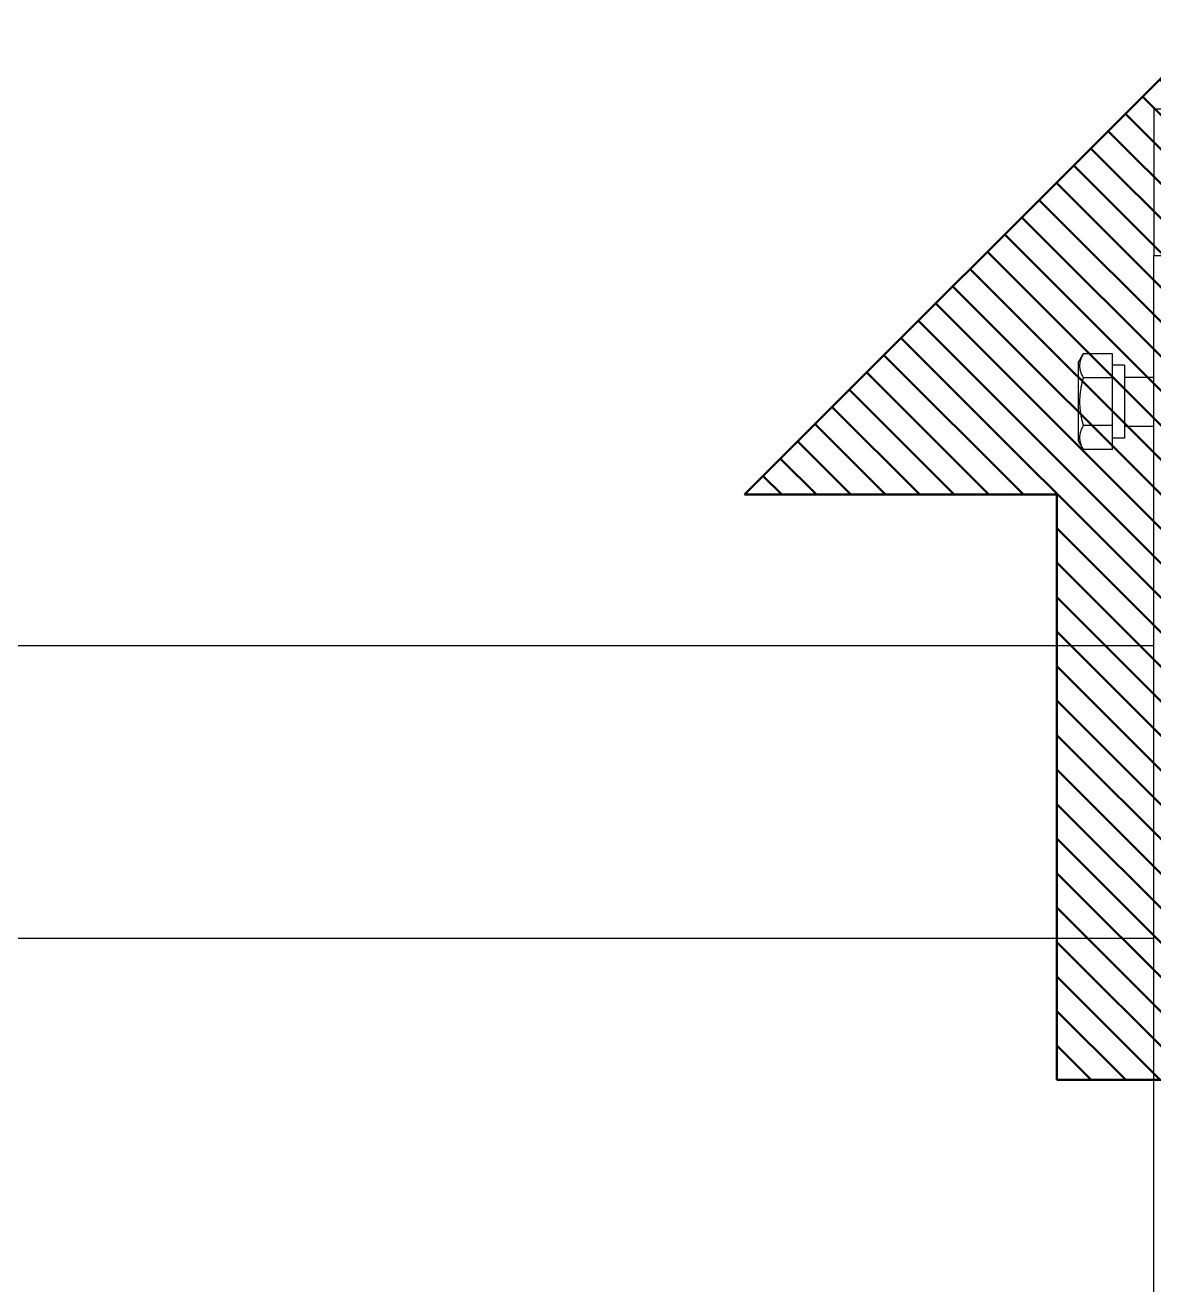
# Model space of a CAD drawing. Header units: millimetres. Extents: x -383313 to -161684, y -117025 to 99224.
# Drawn here: x -342850.4 to -342619, y -8796.4 to -8538.1 of the extents above; entities that cross this region are included whole.
import ezdxf

# ---------------------------------------------------------------- set-up
doc = ezdxf.new("R2010")
doc.units = ezdxf.units.MM
doc.header["$MEASUREMENT"] = 0
doc.layers.add('1', color=7, linetype='Continuous', lineweight=50)
doc.layers.add('PV-F89', color=7, linetype='Continuous')
doc.layers.add('Робот', color=30, linetype='Continuous')

# ---------------------------------------------------------------- blocks, each defined once
blk = doc.blocks.new('Робот ABB IRB660_3.15 (сверху)')
at = {"layer": 'Робот'}
blk.add_circle((0, 0), 3150, dxfattribs=at)
blk = doc.blocks.new('*U149')
at = {"layer": 'PV-F89'}
for p, q in [((2977.85, 1938.87), (2977.85, 1473.87)), ((3037.85, 1938.87), (3037.85, 1473.87)), ((3079.85, 1489.37), (3078.03, 1488.32)), ((3078.03, 1482.37), (3078.03, 1488.32)), ((3095.85, 1489.37), (3079.85, 1489.37)), ((3082.94, 1482.37), (3082.94, 1488.32)), ((3092.76, 1482.37), (3092.76, 1488.32)), ((3095.85, 1489.37), (3097.66, 1488.32)), ((3097.66, 1482.37), (3097.66, 1488.32)), ((3078.03, 1482.37), (3082.94, 1482.37)), ((3080.35, 1479.87), (3080.35, 1482.37)), ((3082.94, 1482.37), (3092.76, 1482.37)), ((3092.76, 1482.37), (3097.66, 1482.37)), ((3095.35, 1479.87), (3095.35, 1482.37)), ((3095.35, 1479.87), (3080.35, 1479.87)), ((3082.85, 1479.87), (3082.85, 1473.87)), ((3092.85, 1479.87), (3092.85, 1473.87)), ((1757.85, 1473.87), (3037.85, 1473.87)), ((3037.85, 1473.87), (3117.85, 1473.87)), ((3117.85, 1473.87), (3117.85, 1469.87)), ((3147.85, 1473.87), (3117.85, 1473.87)), ((3147.85, 1469.87), (3147.85, 1473.87))]:
    blk.add_line(p, q, dxfattribs=at)
for points in [[(3082.94, 1488.32), (3080.49, 1489.74), (3078.03, 1488.32)], [(3092.76, 1488.32), (3087.85, 1489.74), (3082.94, 1488.32)], [(3097.66, 1488.32), (3095.21, 1489.74), (3092.76, 1488.32)]]:
    blk.add_rational_spline(points, [1.22364575665, 1.41294441399, 1.22364575665], degree=2, dxfattribs=at)
blk = doc.blocks.new('A$C720D38B5')
at = {"layer": '1', "color": 6}
for p, q in [((-113.88, 50.12), (-113.88, 114.12)), ((-113.88, 114.12), (0.12, 0.12)), ((-113.88, 113.55), (-113.6, 113.83)), ((-113.88, 106.48), (-110.07, 110.3)), ((-113.88, 99.41), (-106.53, 106.76)), ((-113.88, 92.34), (-103, 103.23)), ((-113.88, 85.27), (-99.46, 99.69)), ((-113.88, 78.2), (-95.92, 96.16)), ((-113.88, 71.13), (-92.39, 92.62)), ((-113.88, 64.05), (-88.85, 89.09)), ((-113.88, 56.98), (-85.32, 85.55)), ((-213.68, -49.88), (-81.78, 82.01)), ((-206.61, -49.88), (-78.25, 78.48)), ((-199.54, -49.88), (-74.71, 74.94)), ((-192.47, -49.88), (-71.18, 71.41)), ((-185.4, -49.88), (-67.64, 67.87)), ((-178.33, -49.88), (-64.11, 64.34)), ((-171.25, -49.88), (-60.57, 60.8)), ((-164.18, -49.88), (-57.03, 57.27)), ((-157.11, -49.88), (-53.5, 53.73)), ((-233.88, 43.05), (-226.82, 50.12)), ((-233.88, 35.98), (-219.75, 50.12)), ((-233.88, 28.91), (-212.68, 50.12)), ((-233.88, 21.84), (-205.61, 50.12)), ((-233.88, 14.77), (-198.53, 50.12)), ((-233.88, 7.69), (-191.46, 50.12)), ((-233.88, 0.62), (-184.39, 50.12)), ((-233.88, -6.45), (-177.32, 50.12)), ((-233.88, -13.52), (-170.25, 50.12)), ((-233.88, -20.59), (-163.18, 50.12)), ((-233.88, -27.66), (-156.11, 50.12)), ((-233.88, -34.73), (-149.04, 50.12)), ((-233.88, -41.8), (-141.97, 50.12)), ((-233.88, -48.87), (-134.89, 50.12)), ((-233.88, 50.12), (-113.88, 50.12)), ((-233.88, -49.88), (-233.88, 50.12)), ((-227.82, -49.88), (-127.82, 50.12)), ((-220.75, -49.88), (-120.75, 50.12)), ((-150.04, -49.88), (-49.96, 50.19)), ((-142.97, -49.88), (-46.43, 46.66)), ((-135.9, -49.88), (-42.89, 43.12)), ((-128.83, -49.88), (-39.36, 39.59)), ((-121.76, -49.88), (-35.82, 36.05)), ((-114.69, -49.88), (-32.29, 32.52)), ((-113.88, -56.15), (-28.75, 28.98)), ((-113.88, -63.22), (-25.21, 25.45)), ((-113.88, -70.3), (-21.68, 21.91)), ((-113.88, -77.37), (-18.14, 18.37)), ((-113.88, -84.44), (-14.61, 14.84)), ((-113.88, -91.51), (-11.07, 11.3)), ((-113.88, -98.58), (-7.54, 7.77)), ((-113.88, -105.65), (-4, 4.23)), ((-113.88, -112.72), (-0.47, 0.7)), ((0.12, 0.12), (-113.88, -113.88)), ((-113.88, -49.88), (-233.88, -49.88)), ((-113.88, -113.88), (-113.88, -49.88))]:
    blk.add_line(p, q, dxfattribs=at)

msp = doc.modelspace()

# ---------------------------------------------------------------- block references
at = {"rotation": 90}
msp.add_blockref('A$C720D38B5', (-342588.78207, -8520.5066), dxfattribs=at)
at = {"layer": 'PV-F89', "rotation": 90}
msp.add_blockref('*U149', (-341145.14625, -11703.18271), dxfattribs=at)
at = {"layer": 'Робот', "rotation": 180}
msp.add_blockref('Робот ABB IRB660_3.15 (сверху)', (-344500.63713, -5731.42318), dxfattribs=at)

doc.saveas('drawing.dxf')
